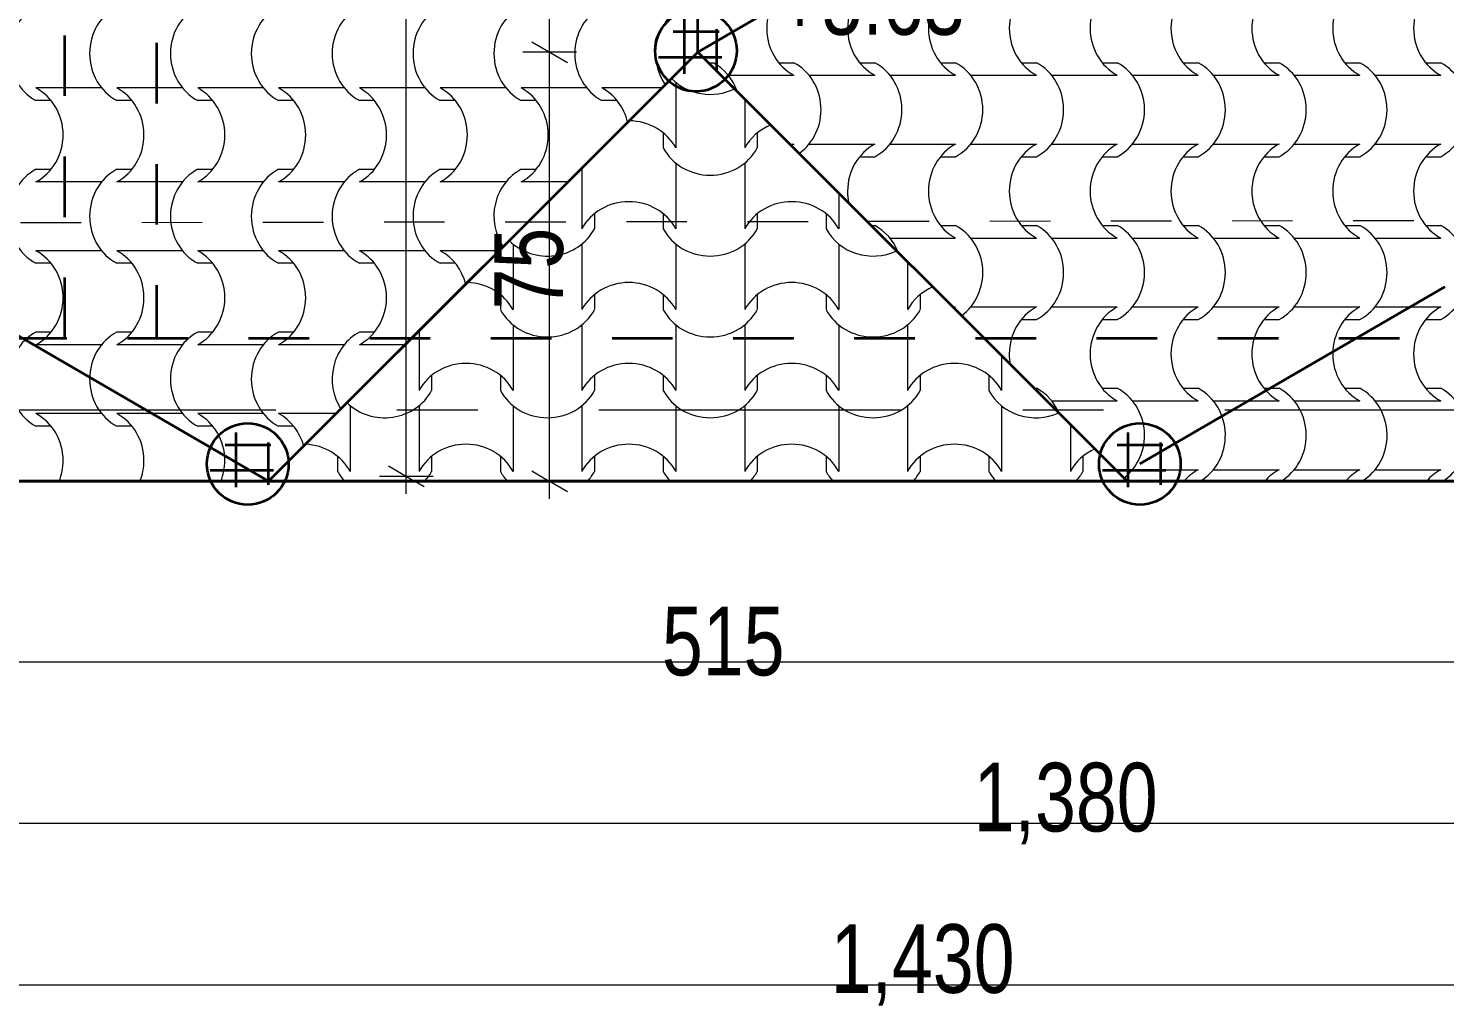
# Model space of a CAD drawing. Header units: millimetres. Extents: x -22688 to 165477, y -34508 to 218425.
# Drawn here: x 59903 to 62378, y 92105 to 93812 of the extents above; entities that cross this region are included whole.
import ezdxf

# ---------------------------------------------------------------- set-up
doc = ezdxf.new("R2010")
doc.units = ezdxf.units.MM
doc.header["$MEASUREMENT"] = 0
doc.set_wipeout_variables(frame=1)
for name, pattern in [('- Двойно прекъснати линии', [1093.611073, 529.166651, -211.666656, 141.111112, -211.666656]), ('- Прекъснати линия', [211.666667, 105.833333, -105.833333]), ('ACAD_ISO03W100', [30, 12, -18]), ('Wipeout_Contour', [1000, 0, -1000])]:
    doc.linetypes.add(name, pattern=pattern)
for name, color, linetype, lineweight in [('1', 8, 'Continuous', 13), ('102', 254, 'Continuous', 15), ('41', 7, 'Continuous', 35), ('85', 252, 'Continuous', 20), ('GROMOBRAN', 5, 'Continuous', 35)]:
    doc.layers.add(name, color=color, linetype=linetype, lineweight=lineweight)
doc.layers.add('65', color=7, linetype='Continuous', lineweight=20, true_color=0x4e4e4e)
doc.styles.add('GENERATED_STYLE_6', font='Cambria Math.ttf')

# ---------------------------------------------------------------- blocks, each defined once
blk = doc.blocks.new('*X785')
at = {"layer": '102', "color": 254, "linetype": 'Continuous', "lineweight": 15}
for p, q in [((186.387, 110.244), (185.241, 110.244)), ((187.533, 110.244), (186.387, 110.244)), ((189.212, 110.244), (188.067, 110.244)), ((190.358, 110.244), (189.212, 110.244)), ((192.038, 110.244), (190.892, 110.244)), ((193.184, 110.244), (192.038, 110.244)), ((194.863, 110.244), (193.717, 110.244)), ((196.009, 110.244), (194.863, 110.244)), ((197.689, 110.244), (196.543, 110.244)), ((198.835, 110.244), (197.689, 110.244)), ((200.514, 110.244), (199.368, 110.244)), ((201.66, 110.244), (200.514, 110.244)), ((203.339, 110.244), (202.194, 110.244)), ((204.485, 110.244), (203.339, 110.244)), ((206.165, 110.244), (205.019, 110.244)), ((207.118, 110.244), (206.165, 110.244)), ((185.768, 109.804), (185.241, 109.804)), ((188.593, 109.804), (188.067, 109.804)), ((191.419, 109.804), (190.892, 109.804)), ((194.244, 109.804), (193.717, 109.804)), ((197.07, 109.804), (196.543, 109.804)), ((199.895, 109.804), (199.368, 109.804)), ((202.72, 109.804), (202.194, 109.804)), ((205.546, 109.804), (205.019, 109.804)), ((185.768, 107.399), (185.241, 107.399)), ((188.593, 107.399), (188.067, 107.399)), ((191.419, 107.399), (190.892, 107.399)), ((194.244, 107.399), (193.717, 107.399)), ((197.07, 107.399), (196.543, 107.399)), ((199.895, 107.399), (199.368, 107.399)), ((202.72, 107.399), (202.194, 107.399)), ((186.387, 106.959), (185.241, 106.959)), ((187.533, 106.959), (186.387, 106.959)), ((189.212, 106.959), (188.067, 106.959)), ((190.358, 106.959), (189.212, 106.959)), ((192.038, 106.959), (190.892, 106.959)), ((193.184, 106.959), (192.038, 106.959)), ((194.863, 106.959), (193.717, 106.959)), ((196.009, 106.959), (194.863, 106.959)), ((197.689, 106.959), (196.543, 106.959)), ((198.835, 106.959), (197.689, 106.959)), ((200.514, 106.959), (199.368, 106.959)), ((201.66, 106.959), (200.514, 106.959)), ((203.339, 106.959), (202.194, 106.959)), ((203.833, 106.959), (203.339, 106.959)), ((186.387, 104.555), (185.241, 104.555)), ((187.533, 104.555), (186.387, 104.555)), ((189.212, 104.555), (188.067, 104.555)), ((190.358, 104.555), (189.212, 104.555)), ((192.038, 104.555), (190.892, 104.555)), ((193.184, 104.555), (192.038, 104.555)), ((194.863, 104.555), (193.717, 104.555)), ((196.009, 104.555), (194.863, 104.555)), ((197.689, 104.555), (196.543, 104.555)), ((198.835, 104.555), (197.689, 104.555)), ((200.514, 104.555), (199.368, 104.555)), ((201.428, 104.555), (200.514, 104.555)), ((185.768, 104.115), (185.241, 104.115)), ((188.593, 104.115), (188.067, 104.115)), ((191.419, 104.115), (190.892, 104.115)), ((194.244, 104.115), (193.717, 104.115)), ((197.07, 104.115), (196.543, 104.115)), ((199.895, 104.115), (199.368, 104.115)), ((185.768, 101.71), (185.241, 101.71)), ((188.593, 101.71), (188.067, 101.71)), ((191.419, 101.71), (190.892, 101.71)), ((194.244, 101.71), (193.717, 101.71)), ((197.07, 101.71), (196.543, 101.71)), ((186.387, 101.27), (185.241, 101.27)), ((187.533, 101.27), (186.387, 101.27)), ((189.212, 101.27), (188.067, 101.27)), ((190.358, 101.27), (189.212, 101.27)), ((192.038, 101.27), (190.892, 101.27)), ((193.184, 101.27), (192.038, 101.27)), ((194.863, 101.27), (193.717, 101.27)), ((196.009, 101.27), (194.863, 101.27)), ((197.689, 101.27), (196.543, 101.27)), ((198.143, 101.27), (197.689, 101.27)), ((186.387, 98.865), (185.241, 98.865)), ((187.533, 98.865), (186.387, 98.865)), ((189.212, 98.865), (188.067, 98.865)), ((190.358, 98.865), (189.212, 98.865)), ((192.038, 98.865), (190.892, 98.865)), ((193.184, 98.865), (192.038, 98.865)), ((194.863, 98.865), (193.717, 98.865)), ((195.739, 98.865), (194.863, 98.865)), ((185.768, 98.425), (185.241, 98.425)), ((188.593, 98.425), (188.067, 98.425)), ((191.419, 98.425), (190.892, 98.425)), ((194.244, 98.425), (193.717, 98.425))]:
    blk.add_line(p, q, dxfattribs=at)
for centre, major_axis, start_param, end_param in [((186.018, 111.447), (0, 1.839), 0.466079, 2.675513), ((188.843, 111.447), (0, 1.839), 0.466079, 2.675513), ((191.668, 111.447), (0, 1.839), 0.466079, 2.675513), ((194.494, 111.447), (0, 1.839), 0.466079, 2.675513), ((197.319, 111.447), (0, 1.839), 0.466079, 2.675513), ((200.145, 111.447), (0, 1.839), 0.466079, 2.675513), ((202.97, 111.447), (0, 1.839), 0.466079, 2.675513), ((205.795, 111.447), (0, 1.839), 0.466079, 2.675513), ((208.621, 111.447), (0, 1.839), 0.466079, 2.205644), ((184.453, 108.596), (0, 1.849), 4.715365, 5.812147), ((187.278, 108.596), (0, 1.849), 4.715365, 5.812147), ((190.103, 108.596), (0, 1.849), 4.715365, 5.812147), ((192.929, 108.596), (0, 1.849), 4.715365, 5.812147), ((195.754, 108.596), (0, 1.849), 4.715365, 5.812147), ((198.58, 108.596), (0, 1.849), 4.715365, 5.812147), ((201.405, 108.596), (0, 1.849), 4.715365, 5.812147), ((204.23, 108.596), (0, 1.849), 4.956449, 5.812147), ((184.453, 108.607), (0, 1.849), 3.612631, 4.709413), ((187.278, 108.607), (0, 1.849), 3.612631, 4.709413), ((190.103, 108.607), (0, 1.849), 3.612631, 4.709413), ((192.929, 108.607), (0, 1.849), 3.612631, 4.709413), ((195.754, 108.607), (0, 1.849), 3.612631, 4.709413), ((198.58, 108.607), (0, 1.849), 3.612631, 4.709413), ((201.405, 108.607), (0, 1.849), 3.612631, 4.709413), ((186.018, 105.757), (0, 1.839), 0.466079, 2.675513), ((188.843, 105.757), (0, 1.839), 0.466079, 2.675513), ((191.668, 105.757), (0, 1.839), 0.466079, 2.675513), ((194.494, 105.757), (0, 1.839), 0.466079, 2.675513), ((197.319, 105.757), (0, 1.839), 0.466079, 2.675513), ((200.145, 105.757), (0, 1.839), 0.466079, 2.675513), ((202.97, 105.757), (0, 1.839), 0.466079, 2.190136), ((184.453, 102.907), (0, 1.849), 4.715365, 5.812147), ((187.278, 102.907), (0, 1.849), 4.715365, 5.812147), ((190.103, 102.907), (0, 1.849), 4.715365, 5.812147), ((192.929, 102.907), (0, 1.849), 4.715365, 5.812147), ((195.754, 102.907), (0, 1.849), 4.715365, 5.812147), ((198.58, 102.907), (0, 1.849), 4.97389, 5.812147), ((184.453, 102.918), (0, 1.849), 3.612631, 4.709413), ((187.278, 102.918), (0, 1.849), 3.612631, 4.709413), ((190.103, 102.918), (0, 1.849), 3.612631, 4.709413), ((192.929, 102.918), (0, 1.849), 3.612631, 4.709413), ((195.754, 102.918), (0, 1.849), 3.612631, 4.709413), ((186.018, 100.067), (0, 1.839), 0.466079, 2.675513), ((188.843, 100.067), (0, 1.839), 0.466079, 2.675513), ((191.668, 100.067), (0, 1.839), 0.466079, 2.675513), ((194.494, 100.067), (0, 1.839), 0.466079, 2.675513), ((197.319, 100.067), (0, 1.839), 0.466079, 2.174594), ((184.453, 97.217), (0, 1.849), 4.715365, 5.812147), ((187.278, 97.217), (0, 1.849), 4.715365, 5.812147), ((190.103, 97.217), (0, 1.849), 4.715365, 5.812147), ((192.929, 97.217), (0, 1.849), 4.99117, 5.812147), ((184.453, 97.228), (0, 1.849), 4.306445, 4.709413), ((187.278, 97.228), (0, 1.849), 4.306445, 4.709413), ((190.103, 97.228), (0, 1.849), 4.306446, 4.709413)]:
    blk.add_ellipse(centre, major_axis=major_axis, ratio=0.939693, start_param=start_param, end_param=end_param, dxfattribs=at)
blk = doc.blocks.new('*X786')
at = {"layer": '102', "color": 254, "linetype": 'Continuous', "lineweight": 15}
for p, q in [((208.744, 111.125), (208.898, 111.125)), ((211.197, 111.125), (211.724, 111.125)), ((214.022, 111.125), (214.549, 111.125)), ((216.848, 111.125), (217.374, 111.125)), ((219.673, 111.125), (220.2, 111.125)), ((222.498, 111.125), (223.025, 111.125)), ((225.324, 111.125), (225.851, 111.125)), ((228.149, 111.125), (228.676, 111.125)), ((230.975, 111.125), (231.501, 111.125)), ((233.8, 111.125), (234.327, 111.125)), ((209.432, 110.685), (210.578, 110.685)), ((210.578, 110.685), (211.724, 110.685)), ((212.257, 110.685), (213.403, 110.685)), ((213.403, 110.685), (214.549, 110.685)), ((215.083, 110.685), (216.229, 110.685)), ((216.229, 110.685), (217.374, 110.685)), ((217.908, 110.685), (219.054, 110.685)), ((219.054, 110.685), (220.2, 110.685)), ((220.734, 110.685), (221.879, 110.685)), ((221.879, 110.685), (223.025, 110.685)), ((223.559, 110.685), (224.705, 110.685)), ((224.705, 110.685), (225.851, 110.685)), ((226.384, 110.685), (227.53, 110.685)), ((227.53, 110.685), (228.676, 110.685)), ((229.21, 110.685), (230.356, 110.685)), ((230.356, 110.685), (231.501, 110.685)), ((232.035, 110.685), (233.181, 110.685)), ((233.181, 110.685), (234.327, 110.685)), ((211.589, 108.28), (211.724, 108.28)), ((212.257, 108.28), (213.403, 108.28)), ((213.403, 108.28), (214.549, 108.28)), ((215.083, 108.28), (216.229, 108.28)), ((216.229, 108.28), (217.374, 108.28)), ((217.908, 108.28), (219.054, 108.28)), ((219.054, 108.28), (220.2, 108.28)), ((220.734, 108.28), (221.879, 108.28)), ((221.879, 108.28), (223.025, 108.28)), ((223.559, 108.28), (224.705, 108.28)), ((224.705, 108.28), (225.851, 108.28)), ((226.384, 108.28), (227.53, 108.28)), ((227.53, 108.28), (228.676, 108.28)), ((229.21, 108.28), (230.356, 108.28)), ((230.356, 108.28), (231.501, 108.28)), ((232.035, 108.28), (233.181, 108.28)), ((233.181, 108.28), (234.327, 108.28)), ((214.022, 107.84), (214.549, 107.84)), ((216.848, 107.84), (217.374, 107.84)), ((219.673, 107.84), (220.2, 107.84)), ((222.498, 107.84), (223.025, 107.84)), ((225.324, 107.84), (225.851, 107.84)), ((228.149, 107.84), (228.676, 107.84)), ((230.975, 107.84), (231.501, 107.84)), ((233.8, 107.84), (234.327, 107.84)), ((214.433, 105.436), (214.549, 105.436)), ((216.848, 105.436), (217.374, 105.436)), ((219.673, 105.436), (220.2, 105.436)), ((222.498, 105.436), (223.025, 105.436)), ((225.324, 105.436), (225.851, 105.436)), ((228.149, 105.436), (228.676, 105.436)), ((230.975, 105.436), (231.501, 105.436)), ((233.8, 105.436), (234.327, 105.436)), ((215.083, 104.996), (216.229, 104.996)), ((216.229, 104.996), (217.374, 104.996)), ((217.908, 104.996), (219.054, 104.996)), ((219.054, 104.996), (220.2, 104.996)), ((220.734, 104.996), (221.879, 104.996)), ((221.879, 104.996), (223.025, 104.996)), ((223.559, 104.996), (224.705, 104.996)), ((224.705, 104.996), (225.851, 104.996)), ((226.384, 104.996), (227.53, 104.996)), ((227.53, 104.996), (228.676, 104.996)), ((229.21, 104.996), (230.356, 104.996)), ((230.356, 104.996), (231.501, 104.996)), ((232.035, 104.996), (233.181, 104.996)), ((233.181, 104.996), (234.327, 104.996)), ((217.278, 102.591), (217.374, 102.591)), ((217.908, 102.591), (219.054, 102.591)), ((219.054, 102.591), (220.2, 102.591)), ((220.734, 102.591), (221.879, 102.591)), ((221.879, 102.591), (223.025, 102.591)), ((223.559, 102.591), (224.705, 102.591)), ((224.705, 102.591), (225.851, 102.591)), ((226.384, 102.591), (227.53, 102.591)), ((227.53, 102.591), (228.676, 102.591)), ((229.21, 102.591), (230.356, 102.591)), ((230.356, 102.591), (231.501, 102.591)), ((232.035, 102.591), (233.181, 102.591)), ((233.181, 102.591), (234.327, 102.591)), ((219.673, 102.151), (220.2, 102.151)), ((222.498, 102.151), (223.025, 102.151)), ((225.324, 102.151), (225.851, 102.151)), ((228.149, 102.151), (228.676, 102.151)), ((230.975, 102.151), (231.501, 102.151)), ((233.8, 102.151), (234.327, 102.151)), ((220.123, 99.746), (220.2, 99.746)), ((222.498, 99.746), (223.025, 99.746)), ((225.324, 99.746), (225.851, 99.746)), ((228.149, 99.746), (228.676, 99.746)), ((230.975, 99.746), (231.501, 99.746)), ((233.8, 99.746), (234.327, 99.746)), ((220.734, 99.306), (221.879, 99.306)), ((221.879, 99.306), (223.025, 99.306)), ((223.559, 99.306), (224.705, 99.306)), ((224.705, 99.306), (225.851, 99.306)), ((226.384, 99.306), (227.53, 99.306)), ((227.53, 99.306), (228.676, 99.306)), ((229.21, 99.306), (230.356, 99.306)), ((230.356, 99.306), (231.501, 99.306)), ((232.035, 99.306), (233.181, 99.306)), ((233.181, 99.306), (234.327, 99.306)), ((222.968, 96.901), (223.025, 96.901)), ((223.559, 96.901), (224.705, 96.901)), ((224.705, 96.901), (225.851, 96.901)), ((226.384, 96.901), (227.53, 96.901)), ((227.53, 96.901), (228.676, 96.901)), ((229.21, 96.901), (230.356, 96.901)), ((230.356, 96.901), (231.501, 96.901)), ((232.035, 96.901), (233.181, 96.901)), ((233.181, 96.901), (234.327, 96.901))]:
    blk.add_line(p, q, dxfattribs=at)
for centre, major_axis, start_param, end_param in [((212.512, 112.322), (0, 1.849), 0.471039, 1.56782), ((215.338, 112.322), (0, 1.849), 0.471039, 1.56782), ((218.163, 112.322), (0, 1.849), 0.471039, 1.56782), ((220.988, 112.322), (0, 1.849), 0.471039, 1.56782), ((223.814, 112.322), (0, 1.849), 0.471039, 1.56782), ((226.639, 112.322), (0, 1.849), 0.471039, 1.56782), ((229.465, 112.322), (0, 1.849), 0.471039, 1.56782), ((232.29, 112.322), (0, 1.849), 0.471039, 1.56782), ((235.115, 112.322), (0, 1.849), 0.471039, 1.56782), ((212.512, 112.333), (0, 1.849), 1.573772, 2.670554), ((215.338, 112.333), (0, 1.849), 1.573772, 2.670554), ((218.163, 112.333), (0, 1.849), 1.573772, 2.670554), ((220.988, 112.333), (0, 1.849), 1.573772, 2.670554), ((223.814, 112.333), (0, 1.849), 1.573772, 2.670554), ((226.639, 112.333), (0, 1.849), 1.573772, 2.670554), ((229.465, 112.333), (0, 1.849), 1.573772, 2.670554), ((232.29, 112.333), (0, 1.849), 1.573772, 2.670554), ((235.115, 112.333), (0, 1.849), 1.573772, 2.670554), ((208.122, 109.483), (0, 1.839), 5.072261, 5.817106), ((210.947, 109.483), (0, 1.839), 3.733861, 5.817106), ((213.773, 109.483), (0, 1.839), 3.607672, 5.817106), ((216.598, 109.483), (0, 1.839), 3.607672, 5.817106), ((219.423, 109.483), (0, 1.839), 3.607672, 5.817106), ((222.249, 109.483), (0, 1.839), 3.607672, 5.817106), ((225.074, 109.483), (0, 1.839), 3.607672, 5.817106), ((227.9, 109.483), (0, 1.839), 3.607672, 5.817106), ((230.725, 109.483), (0, 1.839), 3.607672, 5.817106), ((233.55, 109.483), (0, 1.839), 3.607672, 5.817106), ((212.512, 106.633), (0, 1.849), 0.471039, 0.527032), ((215.338, 106.633), (0, 1.849), 0.471039, 1.56782), ((218.163, 106.633), (0, 1.849), 0.471039, 1.56782), ((220.988, 106.633), (0, 1.849), 0.471039, 1.56782), ((223.814, 106.633), (0, 1.849), 0.471039, 1.56782), ((226.639, 106.633), (0, 1.849), 0.471039, 1.56782), ((229.465, 106.633), (0, 1.849), 0.471039, 1.56782), ((232.29, 106.633), (0, 1.849), 0.471039, 1.56782), ((235.115, 106.633), (0, 1.849), 0.471039, 1.56782), ((215.338, 106.644), (0, 1.849), 1.573772, 1.799664), ((218.163, 106.644), (0, 1.849), 1.573772, 2.670554), ((220.988, 106.644), (0, 1.849), 1.573772, 2.670554), ((223.814, 106.644), (0, 1.849), 1.573772, 2.670554), ((226.639, 106.644), (0, 1.849), 1.573772, 2.670554), ((229.465, 106.644), (0, 1.849), 1.573772, 2.670554), ((232.29, 106.644), (0, 1.849), 1.573772, 2.670554), ((235.115, 106.644), (0, 1.849), 1.573772, 2.670554), ((213.773, 103.793), (0, 1.839), 5.108496, 5.817106), ((216.598, 103.793), (0, 1.839), 3.749612, 5.817106), ((219.423, 103.793), (0, 1.839), 3.607672, 5.817106), ((222.249, 103.793), (0, 1.839), 3.607672, 5.817106), ((225.074, 103.793), (0, 1.839), 3.607672, 5.817106), ((227.9, 103.793), (0, 1.839), 3.607672, 5.817106), ((230.725, 103.793), (0, 1.839), 3.607672, 5.817106), ((233.55, 103.793), (0, 1.839), 3.607672, 5.817106), ((218.163, 100.943), (0, 1.849), 0.471039, 0.511036), ((220.988, 100.943), (0, 1.849), 0.471039, 1.56782), ((223.814, 100.943), (0, 1.849), 0.471039, 1.56782), ((226.639, 100.943), (0, 1.849), 0.471039, 1.56782), ((229.465, 100.943), (0, 1.849), 0.471039, 1.56782), ((232.29, 100.943), (0, 1.849), 0.471039, 1.56782), ((235.115, 100.943), (0, 1.849), 0.471039, 1.56782), ((220.988, 100.954), (0, 1.849), 1.573772, 1.772623), ((223.814, 100.954), (0, 1.849), 1.573772, 2.670554), ((226.639, 100.954), (0, 1.849), 1.573772, 2.670554), ((229.465, 100.954), (0, 1.849), 1.573772, 2.670554), ((232.29, 100.954), (0, 1.849), 1.573772, 2.670554), ((235.115, 100.954), (0, 1.849), 1.573772, 2.670554), ((219.423, 98.104), (0, 1.839), 5.14794, 5.817106), ((222.249, 98.104), (0, 1.839), 3.76531, 5.817106), ((225.074, 98.104), (0, 1.839), 3.650222, 5.817106), ((227.9, 98.104), (0, 1.839), 3.650222, 5.817106), ((230.725, 98.104), (0, 1.839), 3.650222, 5.817106), ((233.55, 98.104), (0, 1.839), 3.650222, 5.817106), ((223.814, 95.253), (0, 1.849), 0.471039, 0.494959), ((226.639, 95.253), (0, 1.849), 0.471039, 0.832628), ((229.465, 95.253), (0, 1.849), 0.471039, 0.832628), ((232.29, 95.253), (0, 1.849), 0.471039, 0.832628), ((235.115, 95.253), (0, 1.849), 0.471039, 0.832628)]:
    blk.add_ellipse(centre, major_axis=major_axis, ratio=0.939693, start_param=start_param, end_param=end_param, dxfattribs=at)
blk = doc.blocks.new('*X787')
at = {"layer": '102', "color": 254, "linetype": 'Continuous', "lineweight": 15}
for p, q in [((207.601, 110.437), (207.601, 109.291)), ((210.006, 109.863), (210.006, 109.291)), ((207.601, 109.291), (207.601, 108.146)), ((210.006, 109.291), (210.006, 108.146)), ((207.161, 108.672), (207.161, 108.146)), ((210.446, 108.672), (210.446, 108.146)), ((204.316, 107.443), (204.316, 106.466)), ((207.601, 107.612), (207.601, 106.466)), ((210.006, 107.612), (210.006, 106.466)), ((204.316, 106.466), (204.316, 105.32)), ((207.601, 106.466), (207.601, 105.32)), ((210.006, 106.466), (210.006, 105.32)), ((213.291, 106.579), (213.291, 106.466)), ((213.291, 106.466), (213.291, 105.32)), ((204.756, 105.847), (204.756, 105.32)), ((207.161, 105.847), (207.161, 105.32)), ((210.446, 105.847), (210.446, 105.32)), ((212.85, 105.847), (212.85, 105.32)), ((201.911, 104.786), (201.911, 103.641)), ((204.316, 104.786), (204.316, 103.641)), ((207.601, 104.786), (207.601, 103.641)), ((210.006, 104.786), (210.006, 103.641)), ((213.291, 104.786), (213.291, 103.641)), ((215.695, 104.174), (215.695, 103.641)), ((201.911, 103.641), (201.911, 102.495)), ((204.316, 103.641), (204.316, 102.495)), ((207.601, 103.641), (207.601, 102.495)), ((210.006, 103.641), (210.006, 102.495)), ((213.291, 103.641), (213.291, 102.495)), ((215.695, 103.641), (215.695, 102.495)), ((201.471, 103.022), (201.471, 102.495)), ((204.756, 103.022), (204.756, 102.495)), ((207.161, 103.022), (207.161, 102.495)), ((210.446, 103.022), (210.446, 102.495)), ((212.85, 103.022), (212.85, 102.495)), ((216.135, 103.022), (216.135, 102.495)), ((201.911, 101.961), (201.911, 100.815)), ((204.316, 101.961), (204.316, 100.815)), ((207.601, 101.961), (207.601, 100.815)), ((210.006, 101.961), (210.006, 100.815)), ((213.291, 101.961), (213.291, 100.815)), ((215.695, 101.961), (215.695, 100.815)), ((198.626, 101.753), (198.626, 100.815)), ((198.626, 100.815), (198.626, 99.669)), ((201.911, 100.815), (201.911, 99.669)), ((204.316, 100.815), (204.316, 99.669)), ((207.601, 100.815), (207.601, 99.669)), ((210.006, 100.815), (210.006, 99.669)), ((213.291, 100.815), (213.291, 99.669)), ((215.695, 100.815), (215.695, 99.669)), ((218.98, 100.889), (218.98, 100.815)), ((218.98, 100.815), (218.98, 99.669)), ((199.067, 100.196), (199.067, 99.669)), ((201.471, 100.196), (201.471, 99.669)), ((204.756, 100.196), (204.756, 99.669)), ((207.161, 100.196), (207.161, 99.669)), ((210.446, 100.196), (210.446, 99.669)), ((212.85, 100.196), (212.85, 99.669)), ((216.135, 100.196), (216.135, 99.669)), ((218.54, 100.196), (218.54, 99.669)), ((196.222, 99.136), (196.222, 97.99)), ((198.626, 99.136), (198.626, 97.99)), ((201.911, 99.136), (201.911, 97.99)), ((204.316, 99.136), (204.316, 97.99)), ((207.601, 99.136), (207.601, 97.99)), ((210.006, 99.136), (210.006, 97.99)), ((213.291, 99.136), (213.291, 97.99)), ((215.695, 99.136), (215.695, 97.99)), ((218.98, 99.136), (218.98, 97.99)), ((221.385, 98.484), (221.385, 97.99)), ((196.222, 97.99), (196.222, 96.844)), ((198.626, 97.99), (198.626, 96.844)), ((201.911, 97.99), (201.911, 96.844)), ((204.316, 97.99), (204.316, 96.844)), ((207.601, 97.99), (207.601, 96.844)), ((210.006, 97.99), (210.006, 96.844)), ((213.291, 97.99), (213.291, 96.844)), ((215.695, 97.99), (215.695, 96.844)), ((218.98, 97.99), (218.98, 96.844)), ((221.385, 97.99), (221.385, 96.844)), ((195.782, 97.371), (195.782, 96.844)), ((199.067, 97.371), (199.067, 96.844)), ((201.471, 97.371), (201.471, 96.844)), ((204.756, 97.371), (204.756, 96.844)), ((207.161, 97.371), (207.161, 96.844)), ((210.446, 97.371), (210.446, 96.844)), ((212.85, 97.371), (212.85, 96.844)), ((216.135, 97.371), (216.135, 96.844)), ((218.54, 97.371), (218.54, 96.844)), ((221.825, 97.371), (221.825, 96.844))]:
    blk.add_line(p, q, dxfattribs=at)
for centre, major_axis, start_param, end_param in [((208.803, 111.747), (1.839, 0), 3.885652, 5.193195), ((205.953, 107.357), (1.849, 0), 0.471039, 1.562641), ((211.654, 107.357), (1.849, 0), 1.979947, 2.670554), ((208.803, 108.922), (1.839, 0), 3.607672, 5.817106), ((205.964, 104.531), (1.849, 0), 1.573772, 2.670554), ((205.953, 104.531), (1.849, 0), 0.471039, 1.56782), ((211.654, 104.531), (1.849, 0), 1.573772, 2.670554), ((211.643, 104.531), (1.849, 0), 0.471039, 1.56782), ((203.114, 106.097), (1.839, 0), 3.901067, 5.817106), ((208.803, 106.097), (1.839, 0), 3.607672, 5.817106), ((214.493, 106.097), (1.839, 0), 3.607672, 5.17718), ((200.263, 101.706), (1.849, 0), 0.471039, 1.542009), ((205.964, 101.706), (1.849, 0), 1.573772, 2.670554), ((205.953, 101.706), (1.849, 0), 0.471039, 1.56782), ((211.654, 101.706), (1.849, 0), 1.573772, 2.670554), ((211.643, 101.706), (1.849, 0), 0.471039, 1.56782), ((217.343, 101.706), (1.849, 0), 1.996152, 2.670554), ((203.114, 103.271), (1.839, 0), 3.607672, 5.817106), ((208.803, 103.271), (1.839, 0), 3.607672, 5.817106), ((214.493, 103.271), (1.839, 0), 3.607672, 5.817106), ((200.274, 98.881), (1.849, 0), 1.573772, 2.670554), ((200.263, 98.881), (1.849, 0), 0.471039, 1.56782), ((205.964, 98.881), (1.849, 0), 1.573772, 2.670554), ((205.953, 98.881), (1.849, 0), 0.471039, 1.56782), ((211.654, 98.881), (1.849, 0), 1.573772, 2.670554), ((211.643, 98.881), (1.849, 0), 0.471039, 1.56782), ((217.343, 98.881), (1.849, 0), 1.573772, 2.670554), ((217.332, 98.881), (1.849, 0), 0.471039, 1.56782), ((197.424, 100.446), (1.839, 0), 3.916469, 5.817106), ((203.114, 100.446), (1.839, 0), 3.607672, 5.817106), ((208.803, 100.446), (1.839, 0), 3.607672, 5.817106), ((214.493, 100.446), (1.839, 0), 3.607672, 5.817106), ((220.183, 100.446), (1.839, 0), 3.607672, 5.161089), ((194.574, 96.055), (1.849, 0), 0.471039, 1.521748), ((200.274, 96.055), (1.849, 0), 1.573772, 2.670554), ((200.263, 96.055), (1.849, 0), 0.471039, 1.56782), ((205.964, 96.055), (1.849, 0), 1.573772, 2.670554), ((205.953, 96.055), (1.849, 0), 0.471039, 1.56782), ((211.654, 96.055), (1.849, 0), 1.573772, 2.670554), ((211.643, 96.055), (1.849, 0), 0.471039, 1.56782), ((217.343, 96.055), (1.849, 0), 1.573772, 2.670554), ((217.332, 96.055), (1.849, 0), 0.471039, 1.56782), ((223.033, 96.055), (1.849, 0), 2.012269, 2.670554), ((197.424, 97.62), (1.839, 0), 3.607672, 3.848804), ((197.424, 97.62), (1.839, 0), 5.575974, 5.817106), ((203.114, 97.62), (1.839, 0), 3.607672, 3.848804), ((203.114, 97.62), (1.839, 0), 5.575974, 5.817106), ((208.803, 97.62), (1.839, 0), 3.607672, 3.848804), ((208.803, 97.62), (1.839, 0), 5.575974, 5.817106), ((214.493, 97.62), (1.839, 0), 3.607672, 3.848804), ((214.493, 97.62), (1.839, 0), 5.575974, 5.817106), ((220.183, 97.62), (1.839, 0), 3.607672, 3.848804), ((220.183, 97.62), (1.839, 0), 5.575974, 5.817106)]:
    blk.add_ellipse(centre, major_axis=major_axis, ratio=0.939693, start_param=start_param, end_param=end_param, dxfattribs=at)
blk = doc.blocks.new('SPOJKA')
at = {"layer": 'GROMOBRAN'}
for p, q in [((212031.5, -49567.2), (212031.5, -49597.9)), ((212055.1, -49565.5), (212055.1, -49605.2)), ((212074, -49577.7), (212027.9, -49577.7)), ((212063.2, -49596.2), (212029.9, -49596.2))]:
    blk.add_line(p, q, dxfattribs=at)
blk.add_circle((212046.7, -49582.3), 29.7, dxfattribs=at)

msp = doc.modelspace()

# ---------------------------------------------------------------- linework, layer by layer
at = {"layer": '85', "linetype": 'Continuous', "lineweight": 20}
for p, q in [((63698, 92704.9), (58548, 92704.9)), ((68623.3, 92422.8), (54823.3, 92422.8)), ((68623.3, 92140.7), (54323.3, 92140.7))]:
    msp.add_line(p, q, dxfattribs=at)

# ---------------------------------------------------------------- texts
at = {"layer": '1', "linetype": 'Continuous', "lineweight": 13, "char_height": 120, "attachment_point": 7, "style": 'GENERATED_STYLE_6'}
for s, insert in [('\\A1;{\\W0.800000x;\\pql;\\fCentury Gothic|b0|i0|c0|p34;515}', (61010.5, 92680)), ('\\A1;{\\W0.800000x;\\pql;\\fCentury Gothic|b0|i0|c0|p34;1,380}', (61555.3, 92386.7)), ('\\A1;{\\W0.800000x;\\pql;\\fCentury Gothic|b0|i0|c0|p34;1,430}', (61305.3, 92104.6))]:
    msp.add_mtext(s, dxfattribs=dict(at, insert=insert))

# ---------------------------------------------------------------- wipeouts: each hides what was drawn before it
at = {"color": 254, "linetype": 'Wipeout_Contour', "lineweight": 0, "ltscale": 1131.990195}
msp.add_wipeout([(54323.3, 93020.9), (60323.3, 93020.9), (61073.3, 93770.9), (61073.3, 99920.9), (54323.3, 99920.9)], dxfattribs=at)

# ---------------------------------------------------------------- next in the draw order: linework, layer by layer
at = {"layer": '41', "color": 7, "linetype": 'Continuous', "lineweight": 35, "flags": 128}
for points in [[(61073.3, 99920.9), (61073.3, 93770.9)], [(61073.3, 93770.9), (60323.3, 93020.9)], [(60323.3, 93020.9), (54323.3, 93020.9)]]:
    msp.add_lwpolyline(points, dxfattribs=at)

# ---------------------------------------------------------------- next in the draw order: block references
at = {"layer": '65', "color": 251, "linetype": 'Continuous', "lineweight": 20, "true_color": 0x4e4e4e, "xscale": 50.00002355911847, "yscale": 50.00002355911847, "zscale": 50.00002355911847}
msp.add_blockref('*X785', (50654.8, 88196), dxfattribs=at)

# ---------------------------------------------------------------- next in the draw order: wipeouts: each hides what was drawn before it
at = {"color": 254, "linetype": 'Wipeout_Contour', "lineweight": 0, "ltscale": 1886.276001}
msp.add_wipeout([(67823.3, 99920.9), (61073.3, 99920.9), (61073.3, 93770.9), (61823.3, 93020.9), (67823.3, 93020.9), (64373.3, 96470.9)], dxfattribs=at)

# ---------------------------------------------------------------- next in the draw order: linework, layer by layer
at = {"layer": '41', "color": 7, "linetype": 'Continuous', "lineweight": 35, "flags": 128}
for points in [[(61073.3, 93770.9), (61073.3, 99920.9)], [(61823.3, 93020.9), (61073.3, 93770.9)], [(67823.3, 93020.9), (61823.3, 93020.9)]]:
    msp.add_lwpolyline(points, dxfattribs=at)
at = {"layer": 'GROMOBRAN'}
msp.add_line((62378.1, 93360.7), (61845.5, 93051.1), dxfattribs=at)

# ---------------------------------------------------------------- next in the draw order: block references
at = {"layer": '65', "color": 251, "linetype": 'Continuous', "lineweight": 20, "true_color": 0x4e4e4e, "xscale": 50.00002355911847, "yscale": 50.00002355911847, "zscale": 50.00002355911847}
msp.add_blockref('*X786', (50654.8, 88196), dxfattribs=at)

# ---------------------------------------------------------------- next in the draw order: texts
at = {"layer": '1', "linetype": 'Continuous', "lineweight": 13, "insert": (61214.5, 93799.3), "char_height": 120, "attachment_point": 7, "style": 'GENERATED_STYLE_6'}
msp.add_mtext('\\A1;{\\W0.800000x;\\pql;\\fCentury Gothic|b0|i0|c0|p34;+5.63}', dxfattribs=at)

# ---------------------------------------------------------------- next in the draw order: wipeouts: each hides what was drawn before it
at = {"color": 254, "linetype": 'Wipeout_Contour', "lineweight": 0, "ltscale": 923.946628}
msp.add_wipeout([(60323.3, 93020.9), (61823.3, 93020.9), (61073.3, 93770.9), (60773.3, 93470.9)], dxfattribs=at)

# ---------------------------------------------------------------- next in the draw order: linework, layer by layer
at = {"layer": '1', "linetype": '- Двойно прекъснати линии', "lineweight": 13}
msp.add_line((54338.6, 93145.9), (69024.1, 93145.9), dxfattribs=at)
at = {"layer": '41', "color": 7, "linetype": '- Прекъснати линия', "lineweight": 35, "flags": 128}
for points in [[(59967.4, 93270.9), (59967.4, 96320.9), (66573.3, 96320.9)], [(66573.3, 96160.9), (60127.4, 96160.9), (60127.4, 96195.9), (60127.4, 93270.9)]]:
    msp.add_lwpolyline(points, dxfattribs=at)
at = {"layer": '41', "color": 7, "linetype": 'Continuous', "lineweight": 35, "flags": 128}
for points in [[(60323.3, 93020.9), (60773.3, 93470.9), (61073.3, 93770.9)], [(61073.3, 93770.9), (61823.3, 93020.9)], [(61823.3, 93020.9), (60323.3, 93020.9)]]:
    msp.add_lwpolyline(points, dxfattribs=at)
at = {"layer": '41', "color": 7, "linetype": '- Прекъснати линия', "lineweight": 35, "flags": 128}
msp.add_lwpolyline([(54823.3, 93020.9), (54823.3, 93270.9), (66823.3, 93270.9), (66823.3, 93020.9)], close=True, dxfattribs=at)
at = {"layer": '85', "linetype": 'Continuous', "lineweight": 20}
for p, q in [((60563.8, 93029.5), (60563.8, 99929.8)), ((60814.3, 93770.9), (60814.3, 99920.9)), ((60783, 93788.9), (60845.5, 93752.8)), ((60861.2, 93770.9), (60767.4, 93770.9)), ((60814.3, 93020.9), (60814.3, 93770.9)), ((60532.6, 93047.6), (60595.1, 93011.5)), ((60610.7, 93029.5), (60517, 93029.5)), ((60563.8, 92999), (60563.8, 93029.5)), ((60861.2, 93020.9), (60767.4, 93020.9)), ((60783, 93038.9), (60845.5, 93002.8)), ((60814.3, 92990.3), (60814.3, 93020.9))]:
    msp.add_line(p, q, dxfattribs=at)
at = {"layer": '85', "linetype": '- Прекъснати линия', "lineweight": 20}
msp.add_line((52905, 93462.2), (70108.6, 93488.7), dxfattribs=at)
at = {"layer": 'GROMOBRAN'}
for p, q in [((61605.9, 94080.4), (61073.3, 93770.9)), ((59790.8, 93330.4), (60323.3, 93020.9))]:
    msp.add_line(p, q, dxfattribs=at)
for points in [[(61073.3, 93770.9), (61073.3, 99920.9), (54223.3, 99920.9)], [(60323.3, 93020.9), (61073.3, 93770.9), (61823.3, 93020.9)], [(54323.3, 93020.9), (68623.3, 93020.9)]]:
    msp.add_lwpolyline(points, dxfattribs=at)

# ---------------------------------------------------------------- next in the draw order: block references
at = {"layer": '65', "color": 251, "linetype": 'Continuous', "lineweight": 20, "true_color": 0x4e4e4e, "xscale": 50.00002355911847, "yscale": 50.00002355911847, "zscale": 50.00002355911847}
msp.add_blockref('*X787', (50654.8, 88196), dxfattribs=at)
at = {"layer": 'GROMOBRAN', "linetype": 'ACAD_ISO03W100', "xscale": 2.400000000001455, "yscale": 2.400000000001455, "zscale": 2.400000000001455, "rotation": 180}
for p in [(569982, -25224.3), (569199, -25946.4), (570757.6, -25946.4)]:
    msp.add_blockref('SPOJKA', p, dxfattribs=at)

# ---------------------------------------------------------------- next in the draw order: texts
at = {"layer": '1', "linetype": 'Continuous', "lineweight": 13, "insert": (60839.2, 93320.9), "char_height": 120, "attachment_point": 7, "rotation": 90, "style": 'GENERATED_STYLE_6'}
msp.add_mtext('\\A1;{\\W0.800000x;\\pql;\\fCentury Gothic|b0|i0|c0|p34;75}', dxfattribs=at)

doc.saveas('drawing.dxf')
